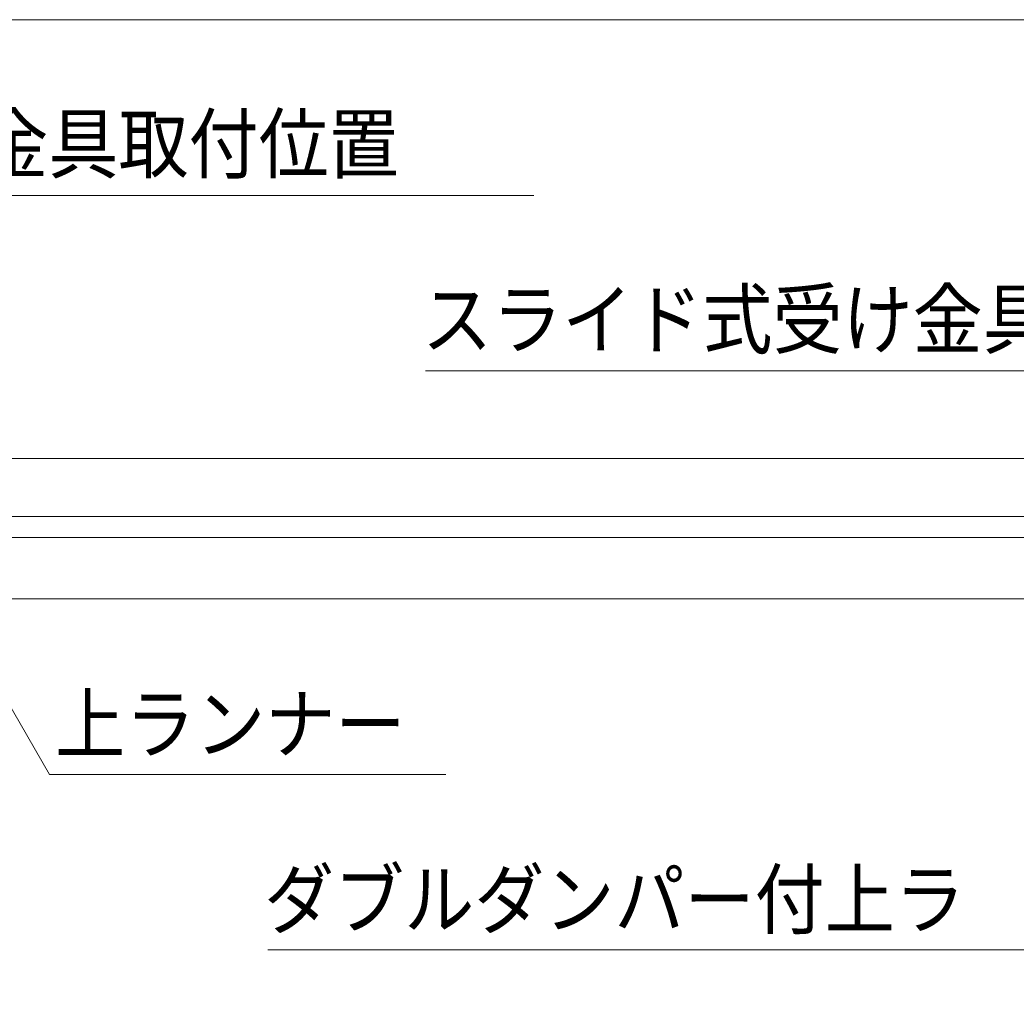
# Model space of a CAD drawing. Units: millimetres, scale not verified. Extents: x -6062 to 6062, y -3045 to 3045.
# Drawn here: x -3182 to -2614, y 98 to 650 of the extents above; entities that cross this region are included whole.
import ezdxf
from ezdxf.enums import TextEntityAlignment as Align

# ---------------------------------------------------------------- set-up
doc = ezdxf.new("R2010")
doc.units = ezdxf.units.MM
doc.header["$LTSCALE"] = 20
for name, color, linetype, lineweight in [('0-2_2寸法-1', 7, 'Continuous', 9), ('0-3_2寸法-3', 7, 'Continuous', 9), ('0-4_3一般', 7, 'Continuous', 9)]:
    doc.layers.add(name, color=color, linetype=linetype, lineweight=lineweight)
doc.styles.add('ＭＳ ゴシック', font='')
doc.styles.get('ＭＳ ゴシック').set_extended_font_data('MS Gothic')

# ---------------------------------------------------------------- blocks, each defined once
blk = doc.blocks.new('グループ-73')
at = {"layer": '0-4_3一般'}
blk.add_line((-55696.5, 8000), (-4456.5, 8000), dxfattribs=at)
blk = doc.blocks.new('グループ-74')
at = {"layer": '0-4_3一般'}
blk.add_line((-30000, 6400), (-6640, 6400), dxfattribs=at)
blk.add_lwpolyline([(-6330, 7340), (-53990, 7340), (-53990, 8000), (-6330, 8000)], close=True, dxfattribs=at)
blk.add_lwpolyline([(-30320, -38740), (-30320, 7100), (-6320, 7100)], dxfattribs=at)
blk = doc.blocks.new('グループ-75')
at = {"layer": '0-4_3一般'}
for name in ['グループ-73', 'グループ-74']:
    blk.add_blockref(name, (0, 0), dxfattribs=at)

msp = doc.modelspace()

# ---------------------------------------------------------------- linework, layer by layer
at = {"layer": '0-2_2寸法-1'}
msp.add_line((-2109.21, 650), (-4481.79, 650), dxfattribs=at)
at = {"layer": '0-3_2寸法-3'}
for points in [[(-3582.5, 391.8), (-3491.17, 550), (-2889.24, 550)], [(-2951.13, 450), (-2349.21, 450), (-2176, 550)], [(-2939.44, 220), (-3165.36, 220), (-3253.6, 372.84)], [(-3041.06, 120), (-2442.22, 120), (-2295.98, 373.3)]]:
    msp.add_lwpolyline(points, dxfattribs=at)

# ---------------------------------------------------------------- block references
at = {"layer": '0-4_3一般', "xscale": 0.05, "yscale": 0.05}
msp.add_blockref('グループ-75', (-1787.5, 0), dxfattribs=at)

# ---------------------------------------------------------------- texts
at = {"layer": '0-3_2寸法-3', "style": 'ＭＳ ゴシック', "width": 0.9}
for s, p in [('スライド式受け金具取付位置', (-3485.76, 553.34)), ('スライド式受け金具取付位置', (-2953.06, 453.34)), ('上ランナー', (-3162.33, 222.77)), ('ダブルダンパー付上ラ', (-3043.16, 122.77))]:
    msp.add_text(s, height=32.55, dxfattribs=at).set_placement(p, align=Align.BOTTOM_LEFT)

doc.saveas('drawing.dxf')
